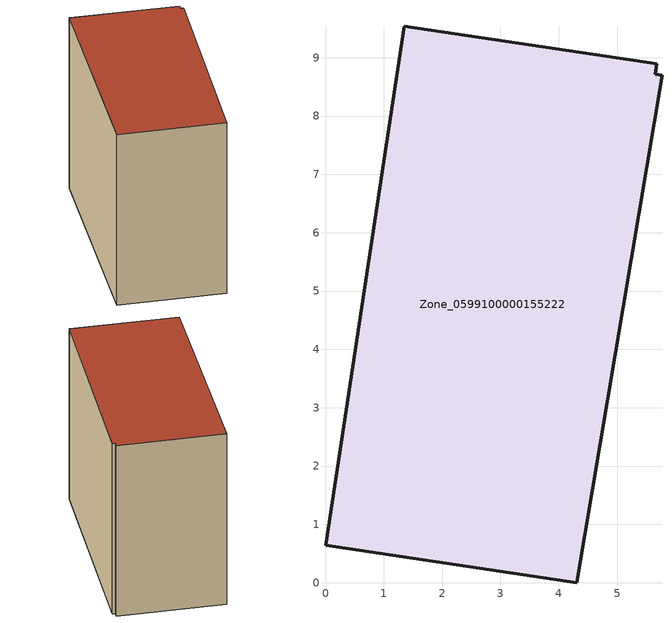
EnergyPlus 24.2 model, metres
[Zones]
Zone_0599100000155222
 floor ground (C_G): 0,0.64 1.35,9.54 5.68,8.9 5.65,8.72 5.77,8.7 4.31,0 z0
 wall outside (C_F): 1.35,9.54 0,0.64 4.31,0 5.77,8.7 5.65,8.72 5.68,8.9 1.35,9.54 z0:7.7
 roof outside (C_R): 4.31,0 5.77,8.7 5.65,8.72 5.68,8.9 1.35,9.54 0,0.64 z7.7
[BUILDING]
Pand.0599100000155222: North Axis=0; Terrain=City; Loads Convergence Tolerance Value=0.04; Temperature Convergence Tolerance Value=0.4; Solar Distribution=FullExterior; Maximum Number of Warmup Days=25; Minimum Number of Warmup Days=1
[Site:Location]
Rotterdam.The.Hague.AP_ZH_NLD Design_Conditions: Latitude=51.96; Longitude=4.45; Time Zone=1; Elevation=-4.5
[SITE:GROUNDTEMPERATURE:BUILDINGSURFACE]
18, 18, 18, 18, 18, 18, 18, 18, 18, 18, 18, 18
[MATERIAL] Thermal Absorptance=0.9; Solar Absorptance=0.7; Visible Absorptance=0.7
Name | Roughness | Thickness | Conductivity | Density | Specific Heat
G.TI.1946-1964 | MediumSmooth | 0.15 | 1 | 540 | 1210
F.TI.1946-1964 | Rough | 0.3 | 0.857143 | 1920 | 840
R.TI.1946-1964 | MediumRough | 0.2 | 0.277778 | 1500 | 1000
[CONSTRUCTION]
C_G: G.TI.1946-1964
C_F: F.TI.1946-1964
C_R: R.TI.1946-1964
[ZONE]
Zone_0599100000155222: Type=1; Multiplier=1; Ceiling Height=Autocalculate; Volume=Autocalculate; Floor Area=autocalculate; Part of Total Floor Area=Yes
[ZONEINFILTRATION:DESIGNFLOWRATE]
Infil_Zone_0599100000155222: Zone or ZoneList or Space or SpaceList=Zone_0599100000155222; Schedule=AlwaysOn; Design Flow Rate Calculation Method=Flow/Area; Flow Rate per Floor Area=0.003; Constant Term Coefficient=1; Temperature Term Coefficient=0; Velocity Term Coefficient=0; Velocity Squared Term Coefficient=0
[HVACTEMPLATE:ZONE:IDEALLOADSAIRSYSTEM]
Zone_0599100000155222: Maximum Heating Supply Air Temperature=50; Minimum Cooling Supply Air Temperature=13; Maximum Heating Supply Air Humidity Ratio=0.0156; Minimum Cooling Supply Air Humidity Ratio=0.0077; Heating Limit=NoLimit; Cooling Limit=NoLimit; Dehumidification Control Type=ConstantSensibleHeatRatio; Cooling Sensible Heat Ratio=0.7; Dehumidification Setpoint=60; Humidification Control Type=None; Humidification Setpoint=30; Outdoor Air Method=None; Outdoor Air Flow Rate per Person=0.00944; Outdoor Air Flow Rate per Zone Floor Area=0; Outdoor Air Flow Rate per Zone=0; Demand Controlled Ventilation Type=None; Outdoor Air Economizer Type=NoEconomizer; Heat Recovery Type=None; Sensible Heat Recovery Effectiveness=0.7; Latent Heat Recovery Effectiveness=0.65
[ZONECONTROL:THERMOSTAT]
ThermostatControl_Zone_0599100000155222: Zone or ZoneList=Zone_0599100000155222; Control Type Schedule=DualSetpointControlType; Control 1=Thermostat_Zone_0599100000155222; Temperature Difference Between Cutout And Setpoint=0
[THERMOSTATSETPOINT:DUALSETPOINT]
Thermostat_Zone_0599100000155222: Heating Setpoint Temperature Schedule=HeatingSetpoint_Zone_0599100000155222; Cooling Setpoint Temperature Schedule=CoolingSetpoint_Zone_0599100000155222
[SCHEDULE:COMPACT]
HeatingSetpoint_Zone_0599100000155222: Through: 12/31, For: AllDays, Until: 24:00, 21
CoolingSetpoint_Zone_0599100000155222: Through: 12/31, For: AllDays, Until: 24:00, 24
DualSetpointControlType: Through: 12/31, For: AllDays, Until: 24:00, 4
AlwaysOn: Through: 12/31, For: AllDays, Until: 24:00, 1
